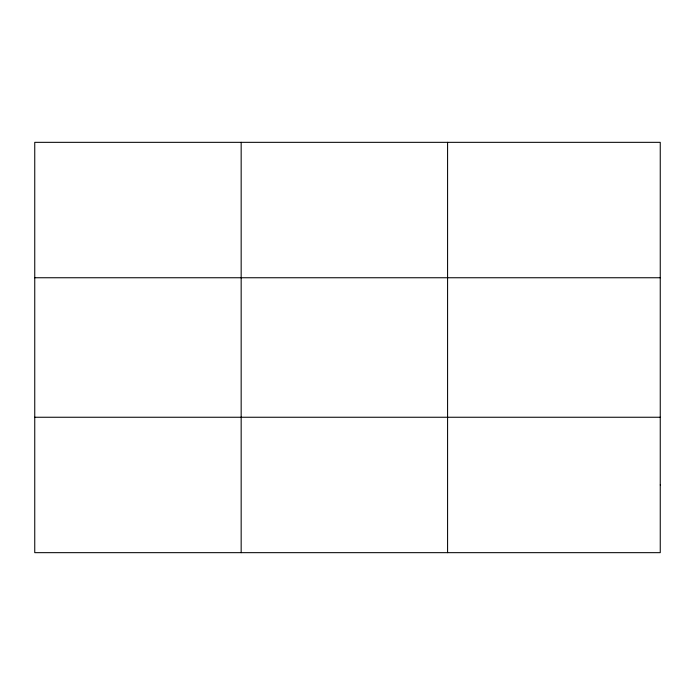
<?xml version="1.0" encoding="UTF-8"?>
<svg xmlns="http://www.w3.org/2000/svg" width="695" height="695" viewBox="0 0 695 695"><rect width="100%" height="100%" fill="white"/><g stroke="black" fill="none" stroke-linecap="round" stroke-linejoin="round"><path stroke-width="1.04" d="M241.165 552.664L241.165 142.336M447.58 552.664L447.58 142.336M34.75 277.748L660.25 277.748M34.75 417.252L660.25 417.252M660.25 484.962L660.25 552.664L34.75 552.664L34.75 142.336L660.25 142.336L660.25 484.962"/></g></svg>
